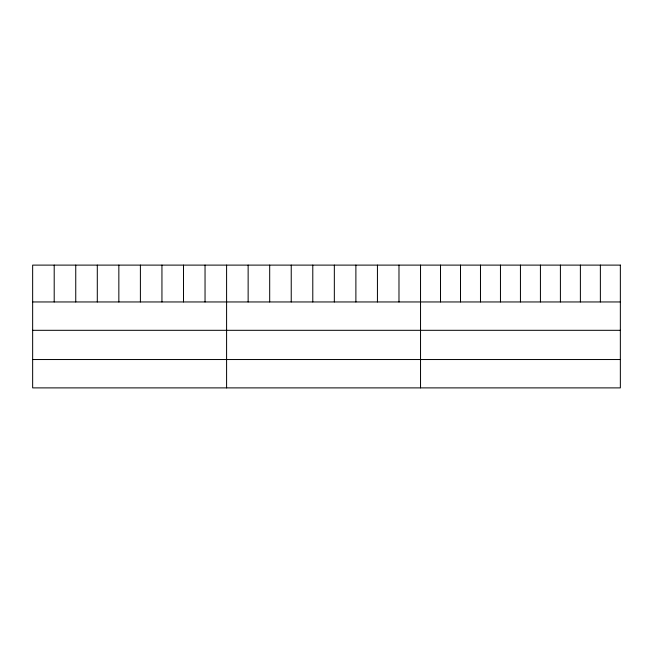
<?xml version="1.0" encoding="UTF-8"?>
<svg xmlns="http://www.w3.org/2000/svg" width="653" height="653" viewBox="0 0 653 653"><rect width="100%" height="100%" fill="white"/><g stroke="black" fill="none" stroke-linecap="round" stroke-linejoin="round"><path stroke-width="0.98" d="M32.65 301.955L620.35 301.955M32.65 330.312L620.35 330.312M32.65 359.534L620.35 359.534M600.368 265.11L600.368 301.955M580.386 265.11L580.386 301.955M560.405 265.11L560.405 301.955M540.423 265.11L540.423 301.955M520.441 265.11L520.441 301.955M500.459 265.11L500.459 301.955M480.477 265.11L480.477 301.955M460.496 265.11L460.496 301.955M440.514 265.11L440.514 301.955M420.532 265.11L420.532 387.89M398.983 265.11L398.983 301.955M377.434 265.11L377.434 301.955M355.885 265.11L355.885 301.955M334.336 265.11L334.336 301.955M312.787 265.11L312.787 301.955M291.238 265.11L291.238 301.955M269.689 265.11L269.689 301.955M248.14 265.11L248.14 301.955M226.591 265.11L226.591 387.89M205.042 265.11L205.042 301.955M183.493 265.11L183.493 301.955M161.944 265.11L161.944 301.955M140.395 265.11L140.395 301.955M118.846 265.11L118.846 301.955M97.297 265.11L97.297 301.955M75.748 265.11L75.748 301.955M54.199 265.11L54.199 301.955M620.35 265.11L32.65 265.11L32.65 387.89L620.35 387.89L620.35 265.11"/></g></svg>
